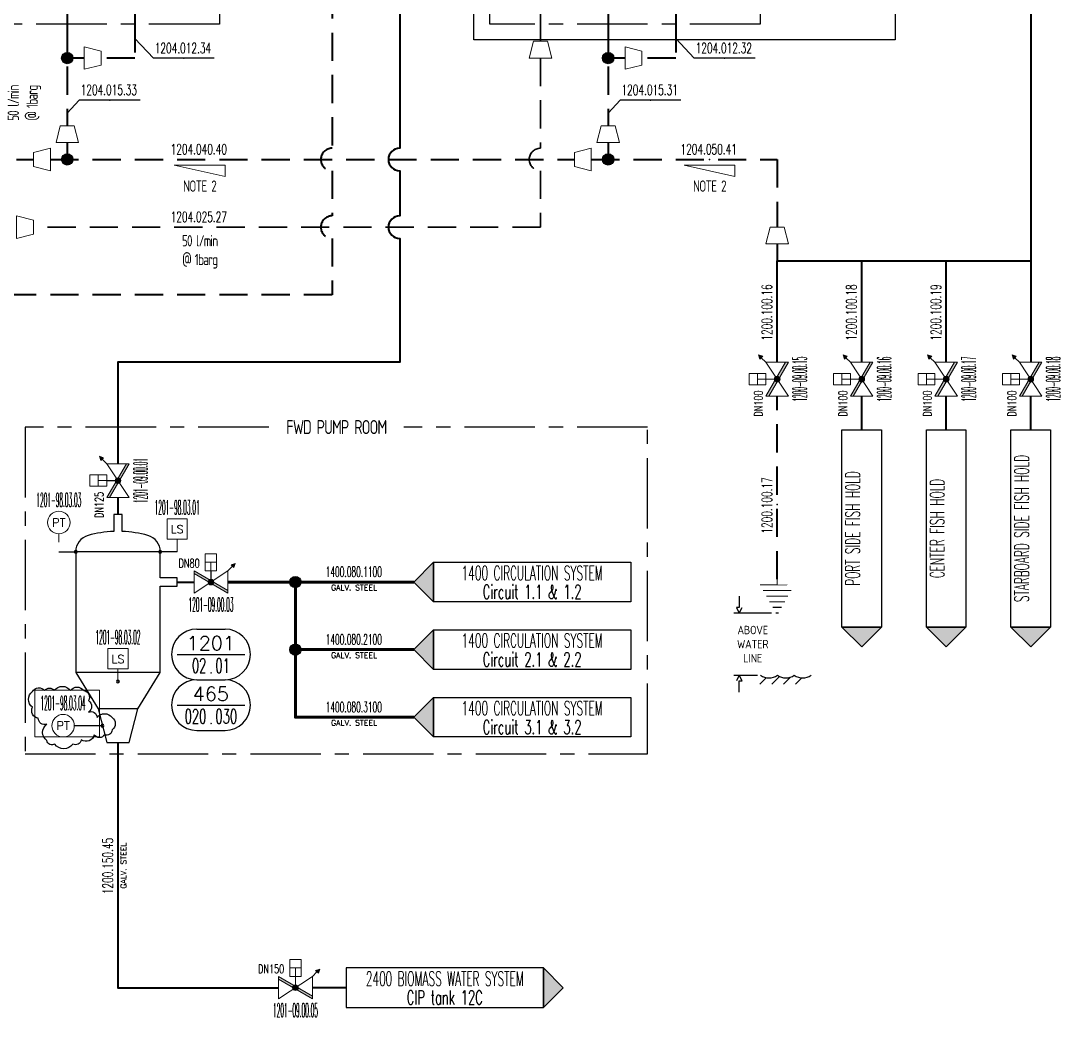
# Model space of a CAD drawing. Extents: x 32 to 589, y 3 to 513.
# Drawn here: x 404.5 to 589, y 9.8 to 186.7 of the extents above; entities that cross this region are included whole.
import ezdxf
from ezdxf.enums import TextEntityAlignment as Align
from ezdxf.xclip import XClip

# ---------------------------------------------------------------- set-up
doc = ezdxf.new("R2010")
doc.units = 0
doc.header["$LTSCALE"] = 10
doc.header["$XCLIPFRAME"] = 2
for name, pattern in [('CENTER', [2, 1.25, -0.25, 0.25, -0.25]), ('DASHED', [0.75, 0.5, -0.25]), ('PHANTOM2', [1.25, 0.625, -0.125, 0.125, -0.125, 0.125, -0.125])]:
    doc.linetypes.add(name, pattern=pattern)
for name, color, linetype in [('000-TX1', 1, 'Continuous'), ('000-TX2', 2, 'Continuous'), ('000-TX3', 3, 'Continuous'), ('0CE1', 1, 'CENTER'), ('0CO0', 7, 'Continuous'), ('0CO1', 1, 'Continuous'), ('0CO2', 2, 'Continuous'), ('0TX0', 7, 'Continuous'), ('0TX1', 1, 'Continuous'), ('0TX2', 2, 'Continuous'), ('COMPONENT', 2, 'Continuous'), ('Reference_1', 7, 'Continuous'), ('Reference_2', 1, 'Continuous')]:
    doc.layers.add(name, color=color, linetype=linetype)
for name, color, linetype, lineweight, true_color in [('1200 Service Liquid Piping', 134, 'Continuous', 35, 0x03b0b0), ('1200 Vacuum Piping', 152, 'Continuous', 40, 0x3354cc), ('REV-G', 14, 'Continuous', 25, 0xa50000)]:
    doc.layers.add(name, color=color, linetype=linetype, lineweight=lineweight, true_color=true_color)
for name, color, linetype, lineweight in [('1400_1 Circulation System Piping', 102, 'Continuous', 60), ('2600 Tank Drainage System Piping', 200, 'Continuous', 40), ('ARMATURE', 1, 'Continuous', 15), ('PIPENUM', 1, 'Continuous', 25)]:
    doc.layers.add(name, color=color, linetype=linetype, lineweight=lineweight)
doc.layers.add('Viewport', color=7, linetype='Continuous', plot=False)
doc.styles.add('MMC-TX2', font='romans.shx')
doc.styles.add('ROMANS', font='romans.shx')
doc.styles.get("Standard").update_dxf_attribs({"font": 'isocp.shx'})
doc.styles.add('Standard-TX2', font='romans.shx')

# ---------------------------------------------------------------- blocks, each defined once
blk = doc.blocks.new('*U31')
at = {"const_width": 0.25}
blk.add_lwpolyline([(0, -0.75), (0, 0.75)], dxfattribs=at)
blk = doc.blocks.new('*U32')
at = {"color": 0, "linetype": 'ByBlock', "lineweight": -2, "transparency": 16777216}
blk.add_blockref('*U31', (273.69, -83.34), dxfattribs=at)
for p, rotation in [((271.74, -84.47), 60), ((275.64, -84.47), 300), ((271.74, -86.72), 120), ((275.64, -86.72), 240), ((273.69, -87.84), 180)]:
    blk.add_blockref('*U31', p, dxfattribs=dict(at, rotation=rotation))
blk = doc.blocks.new('E852_MMC')
at = {"color": 0}
blk.add_line((-3, 0), (3, 6), dxfattribs=at)
blk.add_lwpolyline([(-3, 0), (3, 0), (3, 6), (-3, 6)], close=True, dxfattribs=at)
for centre, major_axis in [((-1.9, 4.2), (0, -1.2)), ((-1.1, 4.2), (0, 1.2)), ((1.1, 1.8), (0, -1.2)), ((1.9, 1.8), (0, 1.2))]:
    blk.add_ellipse(centre, major_axis=major_axis, ratio=0.333333, start_param=1.570796, end_param=4.712389, dxfattribs=at)
blk = doc.blocks.new('LIQUID RING PUMP 01')
for points in [[(22.5, 27.97), (22.5, 34.5), (24, 34.5)], [(31.5, 27.97), (31.5, 34.5), (30, 34.5)]]:
    blk.add_lwpolyline(points)
at = {"const_width": 0.25}
for points in [[(27, 18), (27, 18, 0.414214), (33, 24), (33, 24, 0.414214), (27, 30), (27, 30, 0.414214), (21, 24), (21, 24, 0.414214)], [(40.5, 19.5), (40.5, 19.5, 0.414214), (45, 24), (45, 24, 0.414214), (40.5, 28.5), (40.5, 28.5, 0.414214), (36, 24), (36, 24, 0.414214)], [(27, 22.5), (27, 22.5, 0.414214), (28.5, 24), (28.5, 24, 0.414214), (27, 25.5), (27, 25.5, 0.414214), (25.5, 24), (25.5, 24, 0.414214)]]:
    blk.add_lwpolyline(points, format="xyb", close=True, dxfattribs=at)
for points in [[(21.75, 26.9), (29.15, 29.6)], [(39, 22), (39, 26), (40.5, 24), (42, 26), (42, 22)], [(33, 24), (36, 24)], [(21.75, 21.1), (29.15, 18.4)]]:
    blk.add_lwpolyline(points, dxfattribs=at)
at = {"layer": '0CE1'}
for points in [[(38, 48), (48, 48), (48, 0), (0, 0), (0, 48), (16, 48)], [(22, 48), (32, 48)]]:
    blk.add_lwpolyline(points, dxfattribs=at)
at = {"layer": '0CO0', "linetype": 'PHANTOM2', "ltscale": 0.5}
blk.add_lwpolyline([(51, 24), (45, 24.01)], dxfattribs=at)
at = {"layer": '0CO1'}
for points in [[(21, 49), (17, 49)], [(21, 48), (17, 48)], [(33, 49), (37, 49)], [(33, 48), (37, 48)]]:
    blk.add_lwpolyline(points, dxfattribs=at)
at = {"layer": '1200 Service Liquid Piping', "linetype": 'DASHED'}
for points in [[(12, 24), (9, 24), (9, 19.5)], [(18, 24), (21, 24)], [(9, 10.5), (9, 13.5)], [(9, 4.5), (9, 0)]]:
    blk.add_lwpolyline(points, dxfattribs=at)
at = {"layer": '1200 Vacuum Piping', "linetype": 'DASHED'}
blk.add_lwpolyline([(19, 48), (19, 40.5), (24, 40.5)], dxfattribs=at)
at = {"layer": '1200 Vacuum Piping'}
blk.add_lwpolyline([(35, 48), (35, 40.5), (30, 40.5)], dxfattribs=at)
at = {"layer": '2600 Tank Drainage System Piping', "linetype": 'DASHED'}
for points in [[(21, 9), (21, 15), (24, 15), (24, 18.8)], [(33, 9), (33, 15), (30, 15), (30, 18.8)], [(21, 3), (21, 0)], [(33, 3), (33, 0)]]:
    blk.add_lwpolyline(points, dxfattribs=at)
at = {"rotation": 270}
blk.add_blockref('*U32', (112.59, 297.69), dxfattribs=at)
at = {"layer": 'ARMATURE', "ltscale": 2}
blk.add_blockref('E852_MMC', (54, 21), dxfattribs=at)
blk = doc.blocks.new('1200 TEMP')
blk.add_blockref('LIQUID RING PUMP 01', (-342.06, 467.46))
blk = doc.blocks.new('JOINT')
h = blk.add_hatch(color=256)
h.dxf.hatch_style = 1
h.paths.add_polyline_path([(1, 0, 1), (-1, 0, 1)])
at = {"layer": 'Viewport'}
blk.add_circle((0, 0), 1, dxfattribs=at)
blk = doc.blocks.new('MMCFP_COMP_TAG')
at = {"layer": '000-TX3', "ltscale": 3}
for p, q in [((-2.5, 4.5), (2.5, 4.5)), ((-6, 0), (6, 0)), ((-2.5, -4.5), (2.5, -4.5))]:
    blk.add_line(p, q, dxfattribs=at)
for centre, start, end in [((-2.5, 0), 90, 270), ((2.5, 0), 270, 90)]:
    blk.add_arc(centre, 4.5, start, end, dxfattribs=at)
at = {"layer": '000-TX2', "style": 'Standard-TX2'}
blk.add_text('.', height=1.5, dxfattribs=at).set_placement((0.02, -3.35), align=Align.CENTER)
at = {"layer": '000-TX2', "style": 'Standard-TX2', "flags": 8}
blk.add_attdef('WBS1', text='', height=2.5, dxfattribs=at).set_placement((-0.02, 0.75), align=Align.CENTER)
at = {"layer": '000-TX2', "style": 'Standard-TX2', "width": 0.6, "flags": 8}
blk.add_attdef('WBS2', text='', height=2.5, dxfattribs=at).set_placement((-0.8, -3.25), align=Align.RIGHT)
blk.add_attdef('Number', (0.8, -3.25), '', height=2.5, dxfattribs=at)
blk = doc.blocks.new('Pipe_tag')
at = {"layer": '0CO1', "ltscale": 2}
blk.add_point((6, 0), dxfattribs=at)
at = {"color": 0, "style": 'ROMANS', "width": 0.532808}
blk.add_attdef('PIPE-NO', text='', height=2.2, dxfattribs=at).set_placement((-0.18, 1.08), (11.82, 1.08), align=Align.FIT)
at = {"layer": '000-TX2', "color": 2, "style": 'ROMANS', "flags": 1}
for tag, p in [('REMARKS', (6, 12.18)), ('FROM', (6.01, 8.78)), ('TO', (5.97, 10.4)), ('MATERIAL', (6.34, 6.9)), ('DIAMETER', (6.07, 4.56))]:
    blk.add_attdef(tag, text='', height=1.2, dxfattribs=at).set_placement(p, align=Align.MIDDLE_CENTER)
at = {"layer": '000-TX2', "style": 'ROMANS'}
blk.add_attdef('PIPE_TYPE', text='', height=1.2, dxfattribs=at).set_placement((5.89, -1.18), align=Align.MIDDLE)
blk = doc.blocks.new('Reference_diagram1')
at = {"layer": 'Reference_2'}
blk.add_hatch(color=256, dxfattribs=at).paths.add_polyline_path([(-3.5, -3.5), (0, 0), (-3.5, 3.5)])
blk.add_lwpolyline([(-38.5, -3.5), (-3.5, -3.5), (-3.5, 3.5), (-38.5, 3.5)], close=True, dxfattribs=at)
blk.add_lwpolyline([(-3.5, 3.5), (-3.5, -3.5), (0, 0), (-3.5, 3.5)], dxfattribs=at)
at = {"layer": 'Reference_1', "style": 'ROMANS'}
for tag, width, p in [('WBS-NAME', 0.55, (-21, 2.85)), ('DESCRIPTION', 0.6, (-21, -0.5))]:
    blk.add_attdef(tag, text='', height=2.5, dxfattribs=dict(at, width=width)).set_placement(p, align=Align.TOP_CENTER)
blk = doc.blocks.new('Overboard_tag')
at = {"const_width": 0.2}
for points in [[(0, -1), (0, 0)], [(-2.49, -2), (2.49, -2)], [(-1.93, -3), (1.93, -3)], [(-1.37, -4), (1.37, -4)], [(-0.81, -5), (0.81, -5)], [(-0.25, -6), (0.25, -6)]]:
    blk.add_lwpolyline(points, dxfattribs=at)
blk.add_lwpolyline([(-3.05, -1), (3.05, -1)], close=True, dxfattribs=at)
blk = doc.blocks.new('BU310PN_F_MMC')
blk.add_hatch(color=256).paths.add_polyline_path([(0, 2), (6, -1.5), (6, -2), (0, 1.5)])
h = blk.add_hatch(color=256)
h.dxf.hatch_style = 1
h.paths.add_polyline_path([(7.31, 3.31), (6.57, 3.06), (6.82, 2.82), (7.06, 2.57)])
h = blk.add_hatch(color=256)
edge = h.paths.add_edge_path()
edge.add_arc((3, -0.01), 0.5, 0, 360)
for p, q in [((2, 3.5), (4, 3.5)), ((3, 3.5), (3, 2)), ((6, 2), (6.82, 2.82)), ((7.31, 3.31), (6.57, 3.06)), ((6.57, 3.06), (6.82, 2.82)), ((6.82, 2.82), (7.06, 2.57)), ((7.31, 3.31), (7.06, 2.57))]:
    blk.add_line(p, q)
for points in [[(2, 2), (4, 2), (4, 5), (2, 5)], [(0, 2), (6, -1.5), (6, -2), (0, 1.5)]]:
    blk.add_lwpolyline(points, close=True)
blk.add_lwpolyline([(0, 2), (0, -2), (6, 2), (6, -2)])
at = {"const_width": 0.2}
blk.add_lwpolyline([(3, 0), (3, 2)], dxfattribs=at)
blk.add_circle((3, -0.01), 0.5)
at = {"layer": '000-TX1', "style": 'MMC-TX2', "width": 0.75}
blk.add_attdef('SIZE', text='', height=1.5, dxfattribs=at).set_placement((1, 3.34), align=Align.MIDDLE_RIGHT)
at = {"layer": '000-TX1', "style": 'MMC-TX2', "width": 0.457143}
blk.add_attdef('ITEMNR.', text='', height=2.5, rotation=360, dxfattribs=at).set_placement((-0.99, -5.24), (7.01, -5.24), align=Align.FIT)
at = {"layer": '000-TX1', "style": 'MMC-TX2', "flags": 1}
for tag, p in [('PRODUCT_NR', (-1, -10.2)), ('DESCRIPTION.', (-1, -13.16)), ('TYPE', (-1, -16.17)), ('RATING', (-1, -19.17)), ('DRILL', (-1, -22.17)), ('HOUSING', (-1, -25.17)), ('TRIM', (-1, -28.17)), ('STEM', (-1, -31.17)), ('SEAT', (-1, -34.17)), ('CTRL', (-1, -37.17)), ('CERT', (-1, -40.17)), ('REMARKS', (-1, -43.17)), ('REV', (-1, -46.17)), ('TAG', (-1, -49.17)), ('FONT/SIGN', (-1, -52.17)), ('DO', (-1, -55.84)), ('DI', (-1, -58.84)), ('AO', (-0.79, -61.28)), ('AI', (-0.79, -64.28)), ('BUS', (-1, -66.95))]:
    blk.add_attdef(tag, p, '', height=1.5, dxfattribs=at)
blk = doc.blocks.new('S003_MMC')
blk.add_line((0, 2.25), (0, 0))
blk.add_lwpolyline([(-1.8, 2.25), (1.8, 2.25), (1.8, 5.85), (-1.8, 5.85)], close=True)
at = {"layer": '000-TX1', "color": 2, "insert": (0, 4), "char_height": 1.44, "attachment_point": 5, "style": 'MMC-TX2'}
blk.add_mtext_dynamic_manual_height_columns('\\pxqc;LS', width=3.4144, gutter_width=12.5, heights=[3.55], dxfattribs=at)
at = {"layer": '000-TX1', "style": 'MMC-TX2', "width": 0.457143}
blk.add_attdef('ITEMNR.', text='', height=2.5, rotation=360, dxfattribs=at).set_placement((-3.69, 6.64), (4.31, 6.64), align=Align.FIT)
at = {"layer": '000-TX1', "style": 'MMC-TX2'}
blk.add_attdef('SIZE', text='', height=1.5, dxfattribs=at).set_placement((-2.56, 1.53), align=Align.MIDDLE_RIGHT)
at = {"layer": '000-TX1', "style": 'MMC-TX2', "flags": 1}
for tag, p in [('PRODUCT_NR', (-2.77, -7.16)), ('DESCRIPTION.', (-2.77, -10.12)), ('TYPE', (-2.77, -13.13)), ('RATING', (-2.77, -16.13)), ('DRILL', (-2.77, -19.13)), ('HOUSING', (-2.77, -22.13)), ('TRIM', (-2.77, -25.13)), ('STEM', (-2.77, -28.13)), ('SEAT', (-2.77, -31.13)), ('CTRL', (-2.77, -34.13)), ('CERT', (-2.77, -37.13)), ('REMARKS', (-2.77, -40.13)), ('REV', (-2.77, -43.13)), ('TAG', (-2.77, -46.13)), ('FONT/SIGN', (-2.77, -49.13))]:
    blk.add_attdef(tag, p, '', height=1.5, dxfattribs=at)
blk = doc.blocks.new('1200.02 700L VACUUM TANK 01')
at = {"layer": '0CO0'}
for points in [[(-7.5, -6.63), (7.5, -6.63)], [(-7.5, -28.06), (7.5, -28.06)], [(-3.5, -34.5), (3.5, -34.5)]]:
    blk.add_lwpolyline(points, dxfattribs=at)
at = {"layer": '0CO1'}
for points in [[(-10.5, -6.63), (-7.5, -6.63)], [(10.5, -6.63), (7.5, -6.63)], [(2.75, -37.5), (7.75, -37.5)]]:
    blk.add_lwpolyline(points, dxfattribs=at)
for centre in [(-7.5, -6.63), (7.5, -6.63), (0, -29.66), (2.75, -37.5)]:
    blk.add_circle(centre, 0.25, dxfattribs=at)
at = {"layer": '0CO2'}
blk.add_lwpolyline([(-0.75, -3.01), (-0.75, 0), (0.75, 0), (0.75, -3.01, -0.059509), (5.32, -3.74, -0.335437), (7.5, -6.63), (7.5, -28.06), (3.5, -34.5), (2, -40.5), (-2, -40.5), (-3.5, -34.5), (-7.5, -28.06), (-7.5, -12.75), (-10.5, -12.75), (-10.5, -11.25), (-7.5, -11.25), (-7.5, -6.63, -0.335437), (-5.32, -3.74, -0.059509)], format="xyb", close=True, dxfattribs=at)
blk = doc.blocks.new('I201_MMC')
blk.add_line((0, 1.68), (0, 3.18))
blk.add_circle((0, 5.18), 2)
at = {"layer": '000-TX1', "style": 'MMC-TX2', "flags": 1}
for tag, p in [('DO', (-2.77, -51.79)), ('DI', (-2.77, -54.79)), ('AO', (-2.56, -57.23)), ('AI', (-2.56, -60.23)), ('BUS', (-2.77, -62.9))]:
    blk.add_attdef(tag, p, '', height=1.5, dxfattribs=at)
at = {"layer": '0TX1', "style": 'MMC-TX2', "width": 0.457143}
blk.add_attdef('ITEMNR.', text='', height=2.5, rotation=360, dxfattribs=at).set_placement((-3.69, 8.24), (4.31, 8.24), align=Align.FIT)
at = {"layer": '0TX1', "style": 'MMC-TX2'}
blk.add_attdef('SIZE', text='', height=1.5, dxfattribs=at).set_placement((-1.84, 3.3), align=Align.MIDDLE_RIGHT)
at = {"layer": '0TX1', "style": 'MMC-TX2', "flags": 1}
for tag, p in [('PRODUCT_NR', (-2.77, -7.16)), ('DESCRIPTION.', (-2.77, -10.12)), ('TYPE', (-2.77, -13.13)), ('RATING', (-2.77, -16.13)), ('DRILL', (-2.77, -19.13)), ('HOUSING', (-2.77, -22.13)), ('TRIM', (-2.77, -25.13)), ('STEM', (-2.77, -28.13)), ('SEAT', (-2.77, -31.13)), ('CTRL', (-2.77, -34.13)), ('CERT', (-2.77, -37.13)), ('REMARKS', (-2.77, -40.13)), ('REV', (-2.77, -43.13)), ('TAG', (-2.77, -46.13)), ('FONT/SIGN', (-2.77, -49.13))]:
    blk.add_attdef(tag, p, '', height=1.5, dxfattribs=at)
at = {"layer": '0TX2', "style": 'MMC-TX2', "flags": 8}
blk.add_attdef('T', text='', height=1.5, dxfattribs=at).set_placement((0, 5.18), align=Align.MIDDLE_CENTER)

msp = doc.modelspace()

# ---------------------------------------------------------------- linework, layer by layer
for points in [[(532.03, 84.56), (532.03, 82.56), (531.53, 82.56), (532.03, 81.56), (532.53, 82.56)], [(537.75, 81.56), (531.03, 81.56)], [(531.03, 70.53), (535.27, 70.53)], [(532.03, 67.53), (532.03, 69.53), (532.53, 69.53), (532.03, 70.53), (531.53, 69.53)], [(537.78, 68.94), (539.14, 70.3)], [(539.9, 68.94), (541.13, 70.17)], [(535.66, 68.94), (536.79, 70.07)], [(542.02, 68.94), (543.11, 70.03)]]:
    msp.add_lwpolyline(points)
msp.add_lwpolyline([(535.79, 70.53, 0.333333), (538.79, 70.53, 0.333333), (541.79, 70.53, 0.333333), (544.79, 70.53)], format="xyb")
at = {"layer": '0CE1'}
msp.add_lwpolyline([(448.5, 114.56), (405.25, 114.56), (405.25, 56.56), (515.75, 56.56), (515.75, 114.56), (472.5, 114.56)], dxfattribs=at)
at = {"layer": '0CO0', "ltscale": 2}
for points in [[(438.82, 180.02), (428.04, 180.02), (424.75, 183.51)], [(534.82, 180.02), (524.04, 180.02), (520.75, 183.51)], [(425.67, 172.6), (414.88, 172.6), (412.75, 170.29)], [(521.67, 172.6), (510.88, 172.6), (508.75, 170.29)]]:
    msp.add_lwpolyline(points, dxfattribs=at)
at = {"layer": '1200 Service Liquid Piping', "linetype": 'DASHED'}
msp.add_lwpolyline([(496.75, 186.06), (496.75, 183.06)], dxfattribs=at)
msp.add_lwpolyline([(496.75, 180.06), (496.75, 164.06, 1), (496.75, 160.06), (496.75, 150.06), (406.75, 150.06)], format="xyb", dxfattribs=at)
at = {"layer": '1200 Vacuum Piping'}
msp.add_lwpolyline([(471.75, 291.06), (471.75, 269.06, 1), (471.75, 265.06), (471.75, 164.06, 1), (471.75, 160.06), (471.75, 152.06, 1), (471.75, 148.06), (471.75, 126.06), (421.75, 126.06), (421.75, 108.06)], format="xyb", dxfattribs=at)
at = {"layer": '1200 Vacuum Piping', "linetype": 'DASHED'}
msp.add_lwpolyline([(459.75, 267.06), (459.75, 164.06, 1), (459.75, 160.06), (459.75, 152.06, 1), (459.75, 148.06), (459.75, 138.06), (385.75, 138.06), (385.75, 108.06)], format="xyb", dxfattribs=at)
at = {"layer": '1200 Vacuum Piping'}
for points in [[(421.75, 102.06), (421.75, 99.06)], [(432.25, 87.06), (435.25, 87.06)], [(421.75, 58.56), (421.75, 15.06), (450.25, 15.06)], [(462.25, 15.06), (456.25, 15.06)]]:
    msp.add_lwpolyline(points, dxfattribs=at)
at = {"layer": '1400_1 Circulation System Piping', "ltscale": 2}
for points in [[(441.25, 87.06), (453.25, 87.06)], [(453.25, 87.06), (474.25, 87.06)], [(474.25, 75.06), (453.25, 75.06), (453.25, 87.06)], [(474.25, 63.06), (453.25, 63.06), (453.25, 75.06)]]:
    msp.add_lwpolyline(points, dxfattribs=at)
at = {"layer": '2600 Tank Drainage System Piping'}
for points in [[(255.75, 324.06), (583.75, 324.06), (583.75, 126.06)], [(538.75, 126.06), (538.75, 144.06), (553.75, 144.06)], [(553.75, 126.06), (553.75, 144.06), (568.75, 144.06)], [(568.75, 126.06), (568.75, 144.06), (583.75, 144.06)], [(553.75, 114.06), (553.75, 120.06)], [(568.75, 114.06), (568.75, 120.06)], [(583.75, 114.06), (583.75, 120.06)]]:
    msp.add_lwpolyline(points, dxfattribs=at)
at = {"layer": '2600 Tank Drainage System Piping', "linetype": 'DASHED'}
for points in [[(412.75, 186.06), (412.75, 168.06)], [(424.75, 186.06), (424.75, 180.06), (418.75, 180.06)], [(508.75, 186.06), (508.75, 168.06)], [(520.75, 186.06), (520.75, 180.06), (514.75, 180.06)], [(415.75, 180.06), (412.75, 180.06)], [(511.75, 180.06), (508.75, 180.06)], [(412.75, 165.06), (412.75, 162.06)], [(508.75, 165.06), (508.75, 162.06)], [(313.75, 162.06), (406.75, 162.06)], [(409.75, 162.06), (502.75, 162.06)], [(505.75, 162.06), (538.75, 162.06), (538.75, 150.06)], [(538.75, 147.06), (538.75, 144.06)], [(538.75, 87.56), (538.75, 120.06)]]:
    msp.add_lwpolyline(points, dxfattribs=at)
at = {"layer": 'ARMATURE'}
for points in [[(498.75, 180.06), (494.75, 180.06), (495.5, 183.06), (498, 183.06)], [(415.75, 178.06), (415.75, 182.06), (418.75, 181.31), (418.75, 178.81)], [(511.75, 178.06), (511.75, 182.06), (514.75, 181.31), (514.75, 178.81)], [(414.75, 165.06), (410.75, 165.06), (411.5, 168.06), (414, 168.06)], [(510.75, 165.06), (506.75, 165.06), (507.5, 168.06), (510, 168.06)], [(409.75, 164.06), (409.75, 160.06), (406.75, 160.81), (406.75, 163.31)], [(505.75, 164.06), (505.75, 160.06), (502.75, 160.81), (502.75, 163.31)], [(431.75, 161.06), (440.75, 161.06), (440.75, 159.06)], [(522.25, 161.06), (531.25, 161.06), (531.25, 159.06)], [(403.75, 148.06), (403.75, 152.06), (406.75, 151.31), (406.75, 148.81)], [(540.75, 147.06), (536.75, 147.06), (537.5, 150.06), (540, 150.06)]]:
    msp.add_lwpolyline(points, close=True, dxfattribs=at)
at = {"layer": 'REV-G'}
msp.add_lwpolyline([(420.7, 63, -0.520567), (420.7, 60.84, -0.520567), (419.39, 59.94, -0.520567), (417.54, 59.94, -0.520567), (415.24, 59.06, -0.520567), (413.72, 58.3, -0.520567), (410.53, 58.3, -0.520567), (409.11, 58.94, -0.520567), (409.11, 61.81, -0.520567), (407.61, 62.89, -0.520567), (406.59, 64.84, -0.520567), (406.59, 67.63, -0.520567), (408.72, 67.8, -0.520567), (410.45, 67.8, -0.520567), (413.31, 67.8, -0.520567), (415.66, 67.8, -0.520567), (416.54, 66.01, -0.520567), (416.54, 63.98, -0.520567), (418.03, 63, -0.520567)], format="xyb", close=True, dxfattribs=at)

# ---------------------------------------------------------------- block references
ref = msp.add_blockref('Reference_diagram1', (553.75, 75.56), dxfattribs=dict(xscale=-1, rotation=90))
ref.add_attrib('WBS-NAME', 'PORT SIDE FISH HOLD', dxfattribs={"layer": 'Reference_1', "height": 2.5, "rotation": 90, "style": 'ROMANS', "width": 0.55}).set_placement((550.9, 96.56), align=Align.TOP_CENTER)
ref = msp.add_blockref('Reference_diagram1', (568.75, 75.56), dxfattribs=dict(xscale=-1, rotation=90))
ref.add_attrib('WBS-NAME', 'CENTER FISH HOLD', dxfattribs={"layer": 'Reference_1', "height": 2.5, "rotation": 90, "style": 'ROMANS', "width": 0.55}).set_placement((565.9, 96.56), align=Align.TOP_CENTER)
ref = msp.add_blockref('Reference_diagram1', (583.75, 75.56), dxfattribs=dict(xscale=-1, rotation=90))
ref.add_attrib('WBS-NAME', 'STARBOARD SIDE FISH HOLD', dxfattribs={"layer": 'Reference_1', "height": 2.5, "rotation": 90, "style": 'ROMANS', "width": 0.55}).set_placement((580.9, 96.56), align=Align.TOP_CENTER)
at = {"xscale": -1}
for name, p in [('1200.02 700L VACUUM TANK 01', (421.75, 99.06)), ('Overboard_tag', (538.75, 87.56))]:
    msp.add_blockref(name, p, dxfattribs=at)
ref = msp.add_blockref('Reference_diagram1', (474.25, 87.06), dxfattribs=dict(xscale=-1))
ref.add_attrib('WBS-NAME', '1400 CIRCULATION SYSTEM', dxfattribs={"layer": 'Reference_1', "height": 2.5, "style": 'ROMANS', "width": 0.55}).set_placement((495.25, 89.91), align=Align.TOP_CENTER)
ref.add_attrib('DESCRIPTION', 'Circuit 1.1 & 1.2', dxfattribs={"layer": 'Reference_1', "height": 2.5, "style": 'ROMANS', "width": 0.6}).set_placement((495.25, 86.56), align=Align.TOP_CENTER)
ref = msp.add_blockref('MMCFP_COMP_TAG', (438.25, 74.22))
ref.add_attrib('WBS1', '1201', dxfattribs={"layer": '000-TX2', "height": 2.5, "style": 'Standard-TX2'}).set_placement((438.23, 74.97), align=Align.CENTER)
ref.add_attrib('WBS2', '02', dxfattribs={"layer": '000-TX2', "height": 2.5, "style": 'Standard-TX2', "width": 0.6}).set_placement((437.44, 70.97), align=Align.RIGHT)
ref.add_attrib('Number', '01', (439.04, 70.97), dxfattribs={"layer": '000-TX2', "height": 2.5, "style": 'Standard-TX2', "width": 0.6})
ref = msp.add_blockref('Reference_diagram1', (474.25, 75.06), dxfattribs=dict(xscale=-1))
ref.add_attrib('WBS-NAME', '1400 CIRCULATION SYSTEM', dxfattribs={"layer": 'Reference_1', "height": 2.5, "style": 'ROMANS', "width": 0.55}).set_placement((495.25, 77.91), align=Align.TOP_CENTER)
ref.add_attrib('DESCRIPTION', 'Circuit 2.1 & 2.2', dxfattribs={"layer": 'Reference_1', "height": 2.5, "style": 'ROMANS', "width": 0.6}).set_placement((495.25, 74.56), align=Align.TOP_CENTER)
ref = msp.add_blockref('MMCFP_COMP_TAG', (438.25, 65.22))
ref.add_attrib('WBS1', '465', dxfattribs={"layer": '000-TX2', "height": 2.5, "style": 'Standard-TX2'}).set_placement((438.23, 65.97), align=Align.CENTER)
ref.add_attrib('WBS2', '020', dxfattribs={"layer": '000-TX2', "height": 2.5, "style": 'Standard-TX2', "width": 0.6}).set_placement((437.44, 61.97), align=Align.RIGHT)
ref.add_attrib('Number', '030', (439.04, 61.97), dxfattribs={"layer": '000-TX2', "height": 2.5, "style": 'Standard-TX2', "width": 0.6})
ref = msp.add_blockref('Reference_diagram1', (474.25, 63.06), dxfattribs=dict(xscale=-1))
ref.add_attrib('WBS-NAME', '1400 CIRCULATION SYSTEM', dxfattribs={"layer": 'Reference_1', "height": 2.5, "style": 'ROMANS', "width": 0.55}).set_placement((495.25, 65.91), align=Align.TOP_CENTER)
ref.add_attrib('DESCRIPTION', 'Circuit 3.1 & 3.2', dxfattribs={"layer": 'Reference_1', "height": 2.5, "style": 'ROMANS', "width": 0.6}).set_placement((495.25, 62.56), align=Align.TOP_CENTER)
msp.add_blockref('Reference_diagram1', (500.75, 15.06)).add_auto_attribs({'WBS-NAME': '2400 BIOMASS WATER SYSTEM', 'DESCRIPTION': 'CIP tank 12C'})
at = {"layer": '1400_1 Circulation System Piping', "ltscale": 2}
for p in [(453.25, 87.06), (453.25, 75.06)]:
    msp.add_blockref('JOINT', p, dxfattribs=at)
at = {"layer": '2600 Tank Drainage System Piping', "linetype": 'DASHED'}
for p in [(412.75, 180.06), (508.75, 180.06), (412.75, 162.06), (508.75, 162.06)]:
    msp.add_blockref('JOINT', p, dxfattribs=at)
at = {"layer": 'ARMATURE'}
ref = msp.add_blockref('BU310PN_F_MMC', (538.75, 120.06), dxfattribs=dict(at, rotation=90))
ref.add_attrib('ITEMNR.', '1200-09.00.15', dxfattribs={"layer": '000-TX1', "height": 2.5, "rotation": 90, "style": 'MMC-TX2', "width": 0.276543}).set_placement((543.99, 119.07), (543.99, 127.07), align=Align.FIT)
ref.add_attrib('SIZE', 'DN100', dxfattribs={"layer": '000-TX1', "height": 1.5, "rotation": 90, "style": 'MMC-TX2', "width": 0.7}).set_placement((535.41, 121.06), align=Align.MIDDLE_RIGHT)
ref = msp.add_blockref('BU310PN_F_MMC', (553.75, 120.06), dxfattribs=dict(at, rotation=90))
ref.add_attrib('ITEMNR.', '1200-09.00.16', dxfattribs={"layer": '000-TX1', "height": 2.5, "rotation": 90, "style": 'MMC-TX2', "width": 0.276543}).set_placement((558.99, 119.07), (558.99, 127.07), align=Align.FIT)
ref.add_attrib('SIZE', 'DN100', dxfattribs={"layer": '000-TX1', "height": 1.5, "rotation": 90, "style": 'MMC-TX2', "width": 0.7}).set_placement((550.41, 121.06), align=Align.MIDDLE_RIGHT)
ref = msp.add_blockref('BU310PN_F_MMC', (568.75, 120.06), dxfattribs=dict(at, rotation=90))
ref.add_attrib('ITEMNR.', '1200-09.00.17', dxfattribs={"layer": '000-TX1', "height": 2.5, "rotation": 90, "style": 'MMC-TX2', "width": 0.276543}).set_placement((573.99, 119.07), (573.99, 127.07), align=Align.FIT)
ref.add_attrib('SIZE', 'DN100', dxfattribs={"layer": '000-TX1', "height": 1.5, "rotation": 90, "style": 'MMC-TX2', "width": 0.7}).set_placement((565.41, 121.06), align=Align.MIDDLE_RIGHT)
ref = msp.add_blockref('BU310PN_F_MMC', (583.75, 120.06), dxfattribs=dict(at, rotation=90))
ref.add_attrib('ITEMNR.', '1200-09.00.18', dxfattribs={"layer": '000-TX1', "height": 2.5, "rotation": 90, "style": 'MMC-TX2', "width": 0.276543}).set_placement((588.99, 119.07), (588.99, 127.07), align=Align.FIT)
ref.add_attrib('SIZE', 'DN100', dxfattribs={"layer": '000-TX1', "height": 1.5, "rotation": 90, "style": 'MMC-TX2', "width": 0.7}).set_placement((580.41, 121.06), align=Align.MIDDLE_RIGHT)
ref = msp.add_blockref('BU310PN_F_MMC', (421.75, 102.06), dxfattribs=dict(at, rotation=90))
ref.add_attrib('ITEMNR.', '1201-09.00.01', dxfattribs={"layer": '000-TX1', "height": 2.5, "rotation": 90, "style": 'MMC-TX2', "width": 0.283544}).set_placement((426.99, 101.07), (426.99, 109.07), align=Align.FIT)
ref.add_attrib('SIZE', 'DN125', dxfattribs={"layer": '000-TX1', "height": 1.5, "rotation": 90, "style": 'MMC-TX2', "width": 0.7}).set_placement((418.41, 103.06), align=Align.MIDDLE_RIGHT)
ref = msp.add_blockref('I201_MMC', (411.25, 92.43), dxfattribs=dict(at, xscale=-1))
ref.add_attrib('ITEMNR.', '1201-98.03.03', dxfattribs={"layer": '000-TX1', "height": 2.5, "style": 'MMC-TX2', "width": 0.276543}).set_placement((407.25, 100.4), (415.25, 100.4), align=Align.FIT)
ref.add_attrib('I', 'PT', dxfattribs={"layer": '000-TX1', "color": 2, "height": 1.5, "style": 'ROMANS'}).set_placement((411.25, 97.61), align=Align.MIDDLE_CENTER)
at = {"layer": 'ARMATURE', "lineweight": 50}
ref = msp.add_blockref('S003_MMC', (432.25, 92.43), dxfattribs=at)
ref.add_attrib('ITEMNR.', '1201-98.03.01', dxfattribs={"layer": '000-TX1', "height": 2.5, "rotation": 360, "style": 'MMC-TX2', "width": 0.283544}).set_placement((428.25, 99.07), (436.25, 99.07), align=Align.FIT)
at = {"layer": 'ARMATURE'}
ref = msp.add_blockref('BU310PN_F_MMC', (435.25, 87.06), dxfattribs=at)
ref.add_attrib('ITEMNR.', '1201-09.00.03', dxfattribs={"layer": '000-TX1', "height": 2.5, "rotation": 360, "style": 'MMC-TX2', "width": 0.276543}).set_placement((434.26, 81.82), (442.26, 81.82), align=Align.FIT)
ref.add_attrib('SIZE', 'DN80', dxfattribs={"layer": '000-TX1', "height": 1.5, "style": 'MMC-TX2', "width": 0.7}).set_placement((436.25, 90.4), align=Align.MIDDLE_RIGHT)
at = {"layer": 'ARMATURE', "lineweight": 50}
ref = msp.add_blockref('S003_MMC', (421.75, 69.39), dxfattribs=at)
ref.add_attrib('ITEMNR.', '1201-98.03.02', dxfattribs={"layer": '000-TX1', "height": 2.5, "rotation": 360, "style": 'MMC-TX2', "width": 0.276543}).set_placement((417.75, 76.03), (425.75, 76.03), align=Align.FIT)
at = {"layer": 'ARMATURE'}
ref = msp.add_blockref('I201_MMC', (412, 56.38), dxfattribs=dict(at, xscale=-1))
XClip(ref).set_block_clipping_path([(-6.4769726114, 3.1773638293), (5.0343678074, 11.5022690675)])
ref.add_attrib('ITEMNR.', '1201-98.03.04', dxfattribs={"layer": '000-TX1', "height": 2.5, "style": 'MMC-TX2', "width": 0.27541}).set_placement((408, 64.34), (416, 64.34), align=Align.FIT)
ref.add_attrib('I', 'PT', dxfattribs={"layer": '000-TX1', "color": 2, "height": 1.5, "style": 'ROMANS'}).set_placement((412, 61.56), align=Align.MIDDLE_CENTER)
ref = msp.add_blockref('BU310PN_F_MMC', (450.25, 15.06), dxfattribs=at)
ref.add_attrib('ITEMNR.', '1201-09.00.05', dxfattribs={"layer": '000-TX1', "height": 2.5, "rotation": 360, "style": 'MMC-TX2', "width": 0.276543}).set_placement((449.26, 9.82), (457.26, 9.82), align=Align.FIT)
ref.add_attrib('SIZE', 'DN150', dxfattribs={"layer": '000-TX1', "height": 1.5, "style": 'MMC-TX2', "width": 0.7}).set_placement((451.25, 18.4), align=Align.MIDDLE_RIGHT)
at = {"layer": 'COMPONENT'}
msp.add_blockref('1200 TEMP', (733.81, -281.4), dxfattribs=at)
ref = msp.add_blockref('1200 TEMP', (829.81, -281.4), dxfattribs=at)
XClip(ref).set_block_clipping_path([(-344.8766150092, 464.7073157922), (-344.8766150092, 520.2784284327), (-329.0621549877, 520.2784284327), (-329.0621549877, 533.4577909044), (-301.0621607492, 533.4577909044), (-301.0621607492, 520.2784284327), (-284.7713121396, 520.2784284327), (-284.7713121396, 600.2124815652), (-345.8629230638, 599.9638579269), (-345.8629230638, 655.2812504709), (-270.0890911929, 655.2812504709), (-270.0890911929, 464.7073157922)])
at = {"layer": 'PIPENUM'}
ref = msp.add_blockref('Pipe_tag', (428.43, 180.02), dxfattribs=dict(at, xscale=0.8333333333333482, yscale=0.8333333333333482, zscale=0.8333333333333482))
ref.add_attrib('PIPE-NO', '1204.012.34', dxfattribs={"layer": '0', "color": 0, "height": 1.8333, "style": 'ROMANS', "width": 0.578554}).set_placement((428.28, 180.92), (438.28, 180.92), align=Align.FIT)
ref = msp.add_blockref('Pipe_tag', (524.43, 180.02), dxfattribs=dict(at, xscale=0.8333333333333482, yscale=0.8333333333333482, zscale=0.8333333333333482))
ref.add_attrib('PIPE-NO', '1204.012.32', dxfattribs={"layer": '0', "color": 0, "height": 1.8333, "style": 'ROMANS', "width": 0.581491}).set_placement((524.28, 180.92), (534.28, 180.92), align=Align.FIT)
ref = msp.add_blockref('Pipe_tag', (415.28, 172.6), dxfattribs=dict(at, xscale=0.8333333333333482, yscale=0.8333333333333482, zscale=0.8333333333333482))
ref.add_attrib('PIPE-NO', '1204.015.33', dxfattribs={"layer": '0', "color": 0, "height": 1.8333, "style": 'ROMANS', "width": 0.581491}).set_placement((415.12, 173.5), (425.13, 173.5), align=Align.FIT)
ref = msp.add_blockref('Pipe_tag', (511.28, 172.6), dxfattribs=dict(at, xscale=0.8333333333333482, yscale=0.8333333333333482, zscale=0.8333333333333482))
ref.add_attrib('PIPE-NO', '1204.015.31', dxfattribs={"layer": '0', "color": 0, "height": 1.8333, "style": 'ROMANS', "width": 0.599758}).set_placement((511.12, 173.5), (521.13, 173.5), align=Align.FIT)
ref = msp.add_blockref('Pipe_tag', (431.25, 162.06), dxfattribs=dict(at, xscale=0.8333333333333482, yscale=0.8333333333333482, zscale=0.8333333333333482))
ref.add_attrib('PIPE-NO', '1204.040.40', dxfattribs={"layer": '0', "color": 0, "height": 1.8333, "style": 'ROMANS', "width": 0.581491}).set_placement((431.09, 162.96), (441.09, 162.96), align=Align.FIT)
ref = msp.add_blockref('Pipe_tag', (521.75, 162.06), dxfattribs=dict(at, xscale=0.8333333333333482, yscale=0.8333333333333482, zscale=0.8333333333333482))
ref.add_attrib('PIPE-NO', '1204.050.41', dxfattribs={"layer": '0', "color": 0, "height": 1.8333, "style": 'ROMANS', "width": 0.599758}).set_placement((521.6, 162.96), (531.6, 162.96), align=Align.FIT)
ref = msp.add_blockref('Pipe_tag', (431.25, 150.06), dxfattribs=dict(at, xscale=0.8333333333333482, yscale=0.8333333333333482, zscale=0.8333333333333482))
ref.add_attrib('PIPE-NO', '1204.025.27', dxfattribs={"layer": '0', "color": 0, "height": 1.8333, "style": 'ROMANS', "width": 0.581491}).set_placement((431.09, 150.96), (441.09, 150.96), align=Align.FIT)
ref = msp.add_blockref('Pipe_tag', (538.75, 130.06), dxfattribs=dict(at, xscale=0.8333333333333482, yscale=0.8333333333333482, zscale=0.8333333333333482, rotation=90))
ref.add_attrib('PIPE-NO', '1200.100.16', dxfattribs={"layer": '0', "color": 0, "height": 1.8333, "rotation": 90, "style": 'ROMANS', "width": 0.581491}).set_placement((537.85, 129.9), (537.85, 139.9), align=Align.FIT)
ref = msp.add_blockref('Pipe_tag', (553.75, 130.06), dxfattribs=dict(at, xscale=0.8333333333333482, yscale=0.8333333333333482, zscale=0.8333333333333482, rotation=90))
ref.add_attrib('PIPE-NO', '1200.100.18', dxfattribs={"layer": '0', "color": 0, "height": 1.8333, "rotation": 90, "style": 'ROMANS', "width": 0.581491}).set_placement((552.85, 129.9), (552.85, 139.9), align=Align.FIT)
ref = msp.add_blockref('Pipe_tag', (568.75, 130.06), dxfattribs=dict(at, xscale=0.8333333333333482, yscale=0.8333333333333482, zscale=0.8333333333333482, rotation=90))
ref.add_attrib('PIPE-NO', '1200.100.19', dxfattribs={"layer": '0', "color": 0, "height": 1.8333, "rotation": 90, "style": 'ROMANS', "width": 0.584458}).set_placement((567.85, 129.9), (567.85, 139.9), align=Align.FIT)
ref = msp.add_blockref('Pipe_tag', (538.75, 95.81), dxfattribs=dict(at, xscale=0.8333333333333482, yscale=0.8333333333333482, zscale=0.8333333333333482, rotation=90))
ref.add_attrib('PIPE-NO', '1200.100.17', dxfattribs={"layer": '0', "color": 0, "height": 1.8333, "rotation": 90, "style": 'ROMANS', "width": 0.581491}).set_placement((537.85, 95.65), (537.85, 105.65), align=Align.FIT)
ref = msp.add_blockref('Pipe_tag', (458.75, 87.06), dxfattribs=dict(at, xscale=0.8333333333333482, yscale=0.8333333333333482, zscale=0.8333333333333482))
ref.add_attrib('PIPE-NO', '1400.080.1100', dxfattribs={"layer": '0', "color": 0, "height": 1.8333, "style": 'ROMANS', "width": 0.483349}).set_placement((458.6, 87.96), (468.6, 87.96), align=Align.FIT)
ref.add_attrib('PIPE_TYPE', 'GALV. STEEL', dxfattribs={"layer": '0', "height": 1, "style": 'ROMANS'}).set_placement((463.66, 86.07), align=Align.MIDDLE)
ref = msp.add_blockref('Pipe_tag', (458.75, 75.06), dxfattribs=dict(at, xscale=0.8333333333333482, yscale=0.8333333333333482, zscale=0.8333333333333482))
ref.add_attrib('PIPE-NO', '1400.080.2100', dxfattribs={"layer": '0', "color": 0, "height": 1.8333, "style": 'ROMANS', "width": 0.483349}).set_placement((458.6, 75.96), (468.6, 75.96), align=Align.FIT)
ref.add_attrib('PIPE_TYPE', 'GALV. STEEL', dxfattribs={"layer": '0', "height": 1, "style": 'ROMANS'}).set_placement((463.66, 74.07), align=Align.MIDDLE)
ref = msp.add_blockref('Pipe_tag', (458.75, 63.06), dxfattribs=dict(at, xscale=0.8333333333333482, yscale=0.8333333333333482, zscale=0.8333333333333482))
ref.add_attrib('PIPE-NO', '1400.080.3100', dxfattribs={"layer": '0', "color": 0, "height": 1.8333, "style": 'ROMANS', "width": 0.483349}).set_placement((458.6, 63.96), (468.6, 63.96), align=Align.FIT)
ref.add_attrib('PIPE_TYPE', 'GALV. STEEL', dxfattribs={"layer": '0', "height": 1, "style": 'ROMANS'}).set_placement((463.66, 62.07), align=Align.MIDDLE)
ref = msp.add_blockref('Pipe_tag', (421.75, 31.81), dxfattribs=dict(at, xscale=0.8333333333333482, yscale=0.8333333333333482, zscale=0.8333333333333482, rotation=90))
ref.add_attrib('PIPE-NO', '1200.150.45', dxfattribs={"layer": '0', "color": 0, "height": 1.8333, "rotation": 90, "style": 'ROMANS', "width": 0.581491}).set_placement((420.85, 31.65), (420.85, 41.65), align=Align.FIT)
ref.add_attrib('PIPE_TYPE', 'GALV. STEEL', dxfattribs={"layer": '0', "height": 1, "rotation": 90, "style": 'ROMANS'}).set_placement((422.73, 36.72), align=Align.MIDDLE)

# ---------------------------------------------------------------- texts
at = {"layer": '0TX0', "insert": (405.14, 172.06), "char_height": 2, "attachment_point": 5, "rotation": 90}
msp.add_mtext_dynamic_manual_height_columns('{\\W0.8;\\T0.8;50 l/min\\P@ 1barg}', width=28.6178, gutter_width=1, heights=[0], dxfattribs=at)
at = {"layer": '0TX0', "char_height": 2, "attachment_point": 5}
for s, insert in [('{\\W0.8;\\T0.9;NOTE 2}', (436.25, 157.34)), ('{\\W0.8;\\T0.9;NOTE 2}', (526.75, 157.34)), ('{\\W0.8;\\T0.8;50 l/min\\P@ 1barg}', (436.25, 145.67))]:
    msp.add_mtext_dynamic_manual_height_columns(s, width=28.6178, gutter_width=1, heights=[0], dxfattribs=dict(at, insert=insert))
at = {"layer": '0TX1', "insert": (534.39, 76.04), "char_height": 1.5, "attachment_point": 5}
msp.add_mtext_dynamic_manual_height_columns('\\A1;\\pxqc;{\\T0.95;ABOVE\\PWATER\\PLINE}', width=12.2983, gutter_width=25, heights=[0], dxfattribs=at)
at = {"layer": '0TX2', "insert": (460.5, 114.56), "char_height": 2.5, "attachment_point": 5}
msp.add_mtext_dynamic_manual_height_columns('{\\W0.8;\\T0.9;FWD PUMP ROOM}', width=28.6178, gutter_width=1, heights=[0], dxfattribs=at)

doc.saveas('drawing.dxf')
